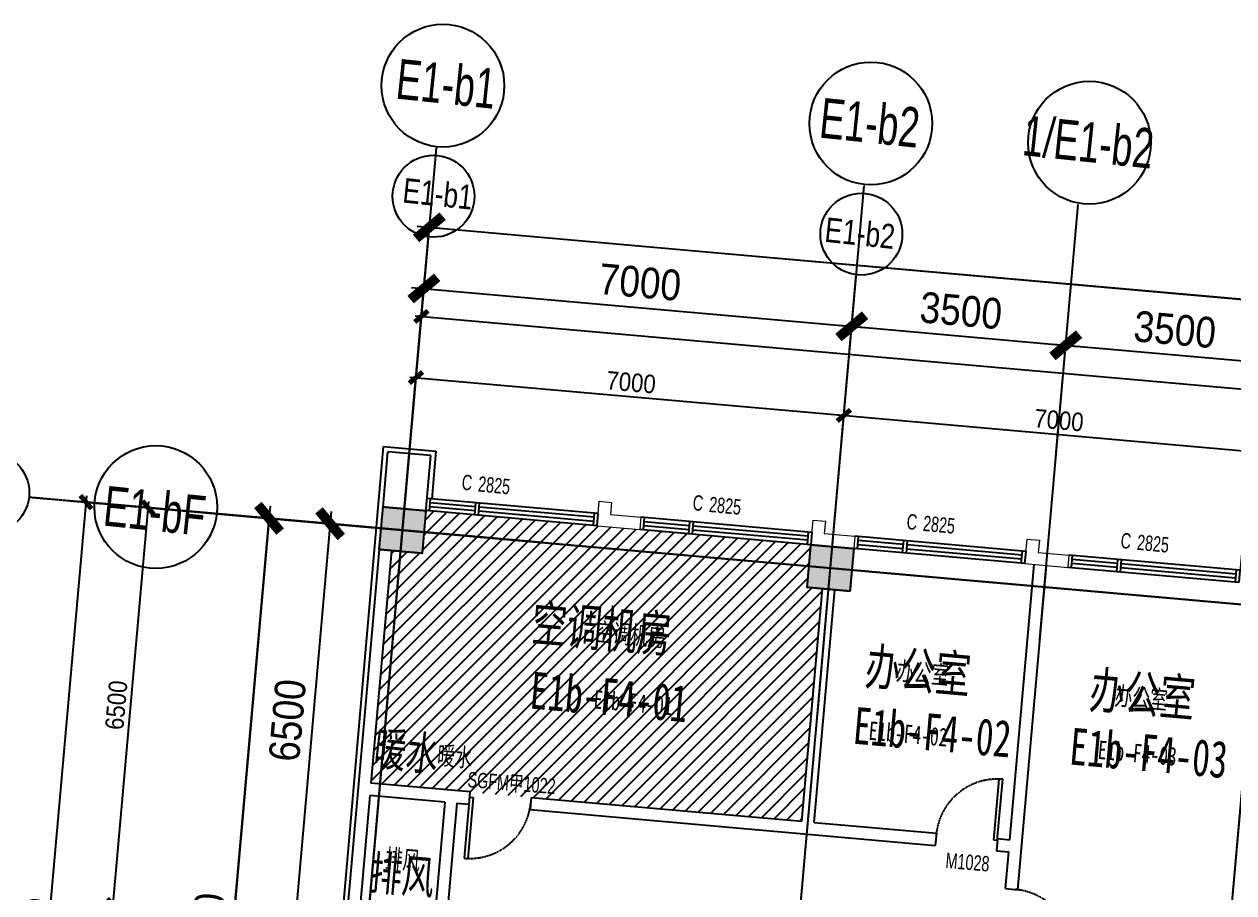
# Model space of a CAD drawing. Header units: millimetres. Extents: x 11669738 to 11859441, y -6222081 to -6069093.
# Drawn here: x 11725210 to 11744920, y -6154691 to -6140548 of the extents above; entities that cross this region are included whole.
import ezdxf
from ezdxf.enums import TextEntityAlignment as Align

# ---------------------------------------------------------------- set-up
doc = ezdxf.new("R2010")
doc.units = ezdxf.units.MM
for name, pattern in [('DASH', [0.35, 0.25, -0.1]), ('E-COLS-F4$0$HIDDEN', [0.375, 0.25, -0.125]), ('E-RG-1F$0$$0$DOTE', [2.42, 2, -0.2, 0.02, -0.2]), ('XRE2$0$HIDDEN', [0.375, 0.25, -0.125])]:
    doc.linetypes.add(name, pattern=pattern)
for name, color, linetype in [('A—墙体', 7, 'Continuous'), ('A—文字索引', 40, 'Continuous'), ('A—轴线、尺寸', 1, 'Continuous'), ('A—门窗', 135, 'Continuous'), ('E-COLS-F4$0$0S-COLS-HATCH', 8, 'Continuous'), ('E-COLS-F4$0$0S-COLS-I', 90, 'E-COLS-F4$0$HIDDEN'), ('E1-RI-4F$0$A-SYMB-DOOR', 4, 'Continuous'), ('E1-RI-4F$0$A-SYMB-DOOR1', 4, 'Continuous'), ('I—平面—文字', 40, 'Continuous'), ('I—平面—文字（放大1：100）', 40, 'XRE2$0$HIDDEN'), ('I—平面—装饰面层线', 192, 'Continuous'), ('I—平面—门', 22, 'Continuous'), ('轴线100', 1, 'Continuous')]:
    doc.layers.add(name, color=color, linetype=linetype)
doc.layers.add('E1-RI-4F$0$A-GLAZ-CWMG', color=3, linetype='Continuous', lineweight=5)
doc.layers.add('E1-RI-4F$0$A-WALL', color=7, linetype='Continuous', lineweight=5)
doc.styles.add('ARIAL', font='SIMYOU.TTF', dxfattribs={"width": 0.9})
doc.styles.add('E1-RI-4F$0$ECADI-TXT', font='SIMYOU.TTF')
doc.styles.add('XD2008', font='simhei.ttf', dxfattribs={"width": 0.85})
doc.dimstyles.new('200', dxfattribs={"dimscale": 200, "dimtxt": 2.5, "dimasz": 2, "dimexe": 1, "dimexo": 1, "dimgap": 0.8, "dimtad": 1, "dimdec": 0, "dimdsep": 46, "dimtxsty": 'ARIAL', "dimblk1": 'ARCHTICK', "dimblk2": 'ARCHTICK', "dimsah": 1, "dimcen": -0.9, "dimdle": 1, "dimclrd": 256, "dimclre": 256, "dimclrt": 40, "dimaunit": 1, "dimadec": 0, "dimazin": 0, "dimtfac": 0.35, "dimtdec": 0, "dimtix": 1, "dimtmove": 2, "dimatfit": 3, "dimldrblk": 'ARCHTICK', "dimfxl": 0, "dimtvp": 0.8, "dimtolj": 1, "dimtzin": 0, "dimarcsym": 0})
doc.dimstyles.new('副本 100', dxfattribs={"dimscale": 100, "dimtxt": 2.5, "dimasz": 2, "dimexe": 1, "dimexo": 1, "dimgap": 0.8, "dimtad": 1, "dimdec": 0, "dimdsep": 46, "dimtxsty": 'ARIAL', "dimblk1": 'ARCHTICK', "dimblk2": 'ARCHTICK', "dimsah": 1, "dimcen": -0.9, "dimdle": 1, "dimclrd": 256, "dimclre": 256, "dimclrt": 40, "dimaunit": 1, "dimadec": 0, "dimazin": 0, "dimtfac": 0.35, "dimtdec": 0, "dimtix": 1, "dimtmove": 2, "dimatfit": 3, "dimldrblk": 'ARCHTICK', "dimfxl": 0, "dimtvp": 0.8, "dimtolj": 1, "dimtzin": 0, "dimarcsym": 0})

# ---------------------------------------------------------------- blocks, each defined once
blk = doc.blocks.new('E1-RI-4F$0$ECADI-TAG-DOOR')
blk = doc.blocks.new('E1-RI-4F$0$ERE')
at = {"layer": 'A—门窗'}
for p, q in [((11741825, -6134643), (11739035, -6134403)), ((11739078, -6134608), (11739095, -6134408)), ((11739827, -6134538), (11739089, -6134475)), ((11739815, -6134671), (11739832, -6134472)), ((11741808, -6134843), (11739017, -6134602)), ((11739821, -6134605), (11739084, -6134541)), ((11739875, -6134676), (11739892, -6134477)), ((11741754, -6134771), (11739881, -6134610)), ((11741760, -6134705), (11739886, -6134543)), ((11741748, -6134837), (11741766, -6134638)), ((11741808, -6134843), (11741825, -6134643)), ((11745312, -6134944), (11742523, -6134703)), ((11742566, -6134908), (11742583, -6134708)), ((11743309, -6134905), (11742572, -6134841)), ((11743315, -6134838), (11742577, -6134775)), ((11743303, -6134971), (11743320, -6134772)), ((11743363, -6134976), (11743380, -6134777)), ((11745248, -6135005), (11743374, -6134844)), ((11745295, -6135143), (11742506, -6134903)), ((11745242, -6135071), (11743369, -6134910)), ((11745236, -6135138), (11745254, -6134938)), ((11745296, -6135143), (11745313, -6134944)), ((11748800, -6135244), (11746009, -6135004)), ((11746052, -6135208), (11746069, -6135009)), ((11748782, -6135443), (11745992, -6135203)), ((11746795, -6135205), (11746058, -6135142)), ((11746801, -6135139), (11746063, -6135075)), ((11746789, -6135271), (11746806, -6135072)), ((11746849, -6135277), (11746866, -6135077)), ((11748728, -6135371), (11746855, -6135210)), ((11748734, -6135305), (11746860, -6135144)), ((11748723, -6135438), (11748740, -6135239)), ((11748782, -6135443), (11748800, -6135244)), ((11752286, -6135544), (11749497, -6135304)), ((11749540, -6135508), (11749557, -6135309)), ((11750283, -6135505), (11749546, -6135442)), ((11750289, -6135439), (11749552, -6135375)), ((11750277, -6135572), (11750295, -6135372)), ((11750337, -6135577), (11750354, -6135378)), ((11752222, -6135605), (11750349, -6135444)), ((11752269, -6135743), (11749480, -6135503)), ((11752216, -6135672), (11750343, -6135510)), ((11752211, -6135738), (11752228, -6135539)), ((11752271, -6135743), (11752288, -6135544))]:
    blk.add_line(p, q, dxfattribs=at)
at = {"layer": 'E1-RI-4F$0$A-GLAZ-CWMG'}
for p, q in [((11739029, -6134470), (11739029, -6134470)), ((11739024, -6134536), (11739023, -6134536)), ((11742511, -6134836), (11742511, -6134836)), ((11742517, -6134770), (11742517, -6134770)), ((11745998, -6135136), (11745997, -6135136)), ((11746004, -6135070), (11746003, -6135070)), ((11749485, -6135437), (11749485, -6135437)), ((11749491, -6135370), (11749491, -6135370)), ((11752280, -6135610), (11752280, -6135610)), ((11752275, -6135677), (11752274, -6135677))]:
    blk.add_line(p, q, dxfattribs=at)
at = {"layer": 'E1-RI-4F$0$A-WALL'}
for p, q in [((11738321, -6134542), (11738398, -6133645)), ((11739095, -6133705), (11738398, -6133645)), ((11739018, -6134602), (11739095, -6133705)), ((11741808, -6134843), (11742506, -6134903)), ((11748782, -6135443), (11749480, -6135503))]:
    blk.add_line(p, q, dxfattribs=at)
for points in [[(11741808, -6134843), (11741842, -6134444), (11742042, -6134461), (11742025, -6134661), (11742523, -6134703), (11742506, -6134903)], [(11745295, -6135143), (11745329, -6134744), (11745528, -6134761), (11745511, -6134961), (11746010, -6135004), (11745993, -6135203)], [(11752966, -6135803), (11753043, -6134907), (11752346, -6134846), (11752268, -6135743)], [(11748782, -6135443), (11748817, -6135045), (11749016, -6135062), (11748999, -6135261), (11749497, -6135304), (11749480, -6135503)]]:
    blk.add_lwpolyline(points, dxfattribs=at)
blk = doc.blocks.new('E-COLS-F4')
at = {"layer": 'E-COLS-F4$0$0S-COLS-HATCH'}
for points in [[(11731058, -6148406), (11731755, -6148468), (11731693, -6149165), (11730996, -6149103)], [(11738030, -6149023), (11738728, -6149084), (11738666, -6149782), (11737969, -6149720)]]:
    blk.add_hatch(color=18, dxfattribs=at).paths.add_polyline_path(points)
at = {"layer": 'A—墙体'}
for points in [[(11731058, -6148406), (11731755, -6148468), (11731693, -6149165), (11730996, -6149103)], [(11738030, -6149023), (11738728, -6149084), (11738666, -6149782), (11737969, -6149720)]]:
    blk.add_lwpolyline(points, close=True, dxfattribs=at)
at = {"layer": 'E-COLS-F4$0$0S-COLS-I'}
for points in [[(11731058, -6148406), (11731755, -6148468), (11731693, -6149165), (11730996, -6149103)], [(11738030, -6149023), (11738728, -6149084), (11738666, -6149782), (11737969, -6149720)]]:
    blk.add_lwpolyline(points, close=True, dxfattribs=at)
blk = doc.blocks.new('_ArchTick')
at = {"color": 0, "linetype": 'ByBlock', "const_width": 0.4}
blk.add_lwpolyline([(-0.5, -0.5), (0.5, 0.5)], dxfattribs=at)
blk = doc.blocks.new('*D298')
at = {"layer": 'A—轴线、尺寸', "linetype": 'ByBlock', "lineweight": -2}
for p, q in [((11731300, -6149632), (11731740, -6144652)), ((11731523, -6144834), (11738895, -6145485)), ((11738273, -6150249), (11738713, -6145269))]:
    blk.add_line(p, q, dxfattribs=at)
at = {"layer": 'Defpoints', "color": 0, "linetype": 'ByBlock'}
for p in [(11738695, -6145468), (11731282, -6149832), (11738255, -6150448)]:
    blk.add_point(p, dxfattribs=at)
at = {"layer": 'A—轴线、尺寸', "linetype": 'ByBlock', "lineweight": -2, "xscale": 399.9999999999999, "yscale": 400, "zscale": 400}
for p, rotation in [((11731723, -6144851), 174.9478286028069), ((11738695, -6145468), 354.9478286028069)]:
    blk.add_blockref('_ArchTick', p, dxfattribs=dict(at, rotation=rotation))
at = {"layer": 'A—轴线、尺寸', "color": 40, "linetype": 'ByBlock', "insert": (11735245, -6144751), "char_height": 500, "attachment_point": 5, "rotation": 354.9478, "style": 'ARIAL'}
blk.add_mtext('\\A1;7000', dxfattribs=at)
blk = doc.blocks.new('*D190')
at = {"layer": 'A—轴线、尺寸', "linetype": 'ByBlock', "lineweight": -2}
for p, q in [((11738273, -6150249), (11738713, -6145269)), ((11738496, -6145450), (11742381, -6145794)), ((11742027, -6147519), (11742199, -6145577))]:
    blk.add_line(p, q, dxfattribs=at)
at = {"layer": 'Defpoints', "color": 0, "linetype": 'ByBlock'}
for p in [(11742182, -6145776), (11742010, -6147718), (11738255, -6150448)]:
    blk.add_point(p, dxfattribs=at)
at = {"layer": 'A—轴线、尺寸', "linetype": 'ByBlock', "lineweight": -2, "xscale": 399.9999999999999, "yscale": 400, "zscale": 400}
for p, rotation in [((11738695, -6145468), 174.9478286028069), ((11742182, -6145776), 354.9478286028069)]:
    blk.add_blockref('_ArchTick', p, dxfattribs=dict(at, rotation=rotation))
at = {"layer": 'A—轴线、尺寸', "color": 40, "linetype": 'ByBlock', "insert": (11740475, -6145213), "char_height": 500, "attachment_point": 5, "rotation": 354.9478, "style": 'ARIAL'}
blk.add_mtext('\\A1;3500', dxfattribs=at)
blk = doc.blocks.new('*D200')
at = {"layer": 'A—轴线、尺寸', "linetype": 'ByBlock', "lineweight": -2}
for p, q in [((11731257, -6150130), (11731830, -6143656)), ((11731613, -6143838), (11777335, -6147880)), ((11776581, -6154137), (11777153, -6147663))]:
    blk.add_line(p, q, dxfattribs=at)
at = {"layer": 'Defpoints', "color": 0, "linetype": 'ByBlock'}
for p in [(11777135, -6147862), (11731240, -6150330), (11776563, -6154337)]:
    blk.add_point(p, dxfattribs=at)
at = {"layer": 'A—轴线、尺寸', "linetype": 'ByBlock', "lineweight": -2, "xscale": 399.9999999999999, "yscale": 400, "zscale": 400}
for p, rotation in [((11731812, -6143855), 174.9478286028069), ((11777135, -6147862), 354.9478286028069)]:
    blk.add_blockref('_ArchTick', p, dxfattribs=dict(at, rotation=rotation))
at = {"layer": 'A—轴线、尺寸', "color": 40, "linetype": 'ByBlock', "insert": (11754510, -6145450), "char_height": 500, "attachment_point": 5, "rotation": 354.9478, "style": 'ARIAL'}
blk.add_mtext('\\A1;45500', dxfattribs=at)
blk = doc.blocks.new('*D247')
at = {"layer": 'A—轴线、尺寸', "linetype": 'ByBlock', "lineweight": -2}
for p, q in [((11729217, -6148394), (11727949, -6162738)), ((11733596, -6148982), (11729000, -6148576)), ((11732363, -6162928), (11727767, -6162521))]:
    blk.add_line(p, q, dxfattribs=at)
at = {"layer": 'Defpoints', "color": 0, "linetype": 'ByBlock'}
for p in [(11733795, -6149000), (11727966, -6162539), (11732562, -6162945)]:
    blk.add_point(p, dxfattribs=at)
at = {"layer": 'A—轴线、尺寸', "linetype": 'ByBlock', "lineweight": -2, "xscale": 400, "yscale": 400, "zscale": 400}
for p, rotation in [((11729199, -6148593), 84.94782860218022), ((11727966, -6162539), 264.9478286021802)]:
    blk.add_blockref('_ArchTick', p, dxfattribs=dict(at, rotation=rotation))
at = {"layer": 'A—轴线、尺寸', "color": 40, "linetype": 'ByBlock', "insert": (11728174, -6155530), "char_height": 500, "attachment_point": 5, "rotation": 84.9478, "style": 'ARIAL'}
blk.add_mtext('\\A1;14000', dxfattribs=at)
blk = doc.blocks.new('*D276')
at = {"layer": 'A—轴线、尺寸', "linetype": 'ByBlock', "lineweight": -2}
for p, q in [((11730213, -6148482), (11729605, -6155355)), ((11733198, -6148947), (11729996, -6148664)), ((11732625, -6155421), (11729424, -6155138))]:
    blk.add_line(p, q, dxfattribs=at)
at = {"layer": 'Defpoints', "color": 0, "linetype": 'ByBlock'}
for p in [(11733397, -6148964), (11729623, -6155156), (11732824, -6155439)]:
    blk.add_point(p, dxfattribs=at)
at = {"layer": 'A—轴线、尺寸', "linetype": 'ByBlock', "lineweight": -2, "xscale": 400, "yscale": 400, "zscale": 400}
for p, rotation in [((11730195, -6148681), 84.94782860218022), ((11729623, -6155156), 264.9478286021802)]:
    blk.add_blockref('_ArchTick', p, dxfattribs=dict(at, rotation=rotation))
at = {"layer": 'A—轴线、尺寸', "color": 40, "linetype": 'ByBlock', "insert": (11729501, -6151883), "char_height": 500, "attachment_point": 5, "rotation": 84.9478, "style": 'ARIAL'}
blk.add_mtext('\\A1;6500', dxfattribs=at)
blk = doc.blocks.new('*D295')
at = {"layer": 'A—轴线、尺寸', "linetype": 'ByBlock', "lineweight": -2}
for p, q in [((11741759, -6150557), (11742199, -6145577)), ((11741982, -6145758), (11745867, -6146102)), ((11745514, -6147827), (11745685, -6145885))]:
    blk.add_line(p, q, dxfattribs=at)
at = {"layer": 'Defpoints', "color": 0, "linetype": 'ByBlock'}
for p in [(11745668, -6146084), (11745496, -6148027), (11741741, -6150756)]:
    blk.add_point(p, dxfattribs=at)
at = {"layer": 'A—轴线、尺寸', "linetype": 'ByBlock', "lineweight": -2, "xscale": 399.9999999999999, "yscale": 400, "zscale": 400}
for p, rotation in [((11742182, -6145776), 174.9478286028069), ((11745668, -6146084), 354.9478286028069)]:
    blk.add_blockref('_ArchTick', p, dxfattribs=dict(at, rotation=rotation))
at = {"layer": 'A—轴线、尺寸', "color": 40, "linetype": 'ByBlock', "insert": (11743961, -6145522), "char_height": 500, "attachment_point": 5, "rotation": 354.9478, "style": 'ARIAL'}
blk.add_mtext('\\A1;3500', dxfattribs=at)
blk = doc.blocks.new('*D372')
at = {"layer": 'Defpoints', "color": 0, "linetype": 'ByBlock'}
for p in [(11965651, -6337618), (11958238, -6341981), (11965211, -6342598)]:
    blk.add_point(p, dxfattribs=at)
at = {"layer": '轴线100', "linetype": 'ByBlock', "lineweight": -2}
for p, q in [((11958247, -6341882), (11958687, -6336902)), ((11958578, -6336992), (11965750, -6337626)), ((11965219, -6342498), (11965660, -6337518))]:
    blk.add_line(p, q, dxfattribs=at)
at = {"layer": '轴线100', "linetype": 'ByBlock', "lineweight": -2, "xscale": 200, "yscale": 200, "zscale": 200}
for p, rotation in [((11958678, -6337001), 174.947828603177), ((11965651, -6337618), 354.947828603177)]:
    blk.add_blockref('_ArchTick', p, dxfattribs=dict(at, rotation=rotation))
at = {"layer": '轴线100', "color": 40, "linetype": 'ByBlock', "insert": (11962185, -6337080), "char_height": 300, "attachment_point": 5, "rotation": 354.9478, "style": 'ARIAL'}
blk.add_mtext('\\A1;7000', dxfattribs=at)
blk = doc.blocks.new('*D373')
at = {"layer": 'Defpoints', "color": 0, "linetype": 'ByBlock'}
for p in [(11972624, -6338234), (11965211, -6342598), (11972183, -6343214)]:
    blk.add_point(p, dxfattribs=at)
at = {"layer": '轴线100', "linetype": 'ByBlock', "lineweight": -2}
for p, q in [((11965219, -6342498), (11965660, -6337518)), ((11965551, -6337609), (11972723, -6338243)), ((11972192, -6343115), (11972632, -6338134))]:
    blk.add_line(p, q, dxfattribs=at)
at = {"layer": '轴线100', "linetype": 'ByBlock', "lineweight": -2, "xscale": 200, "yscale": 200, "zscale": 200}
for p, rotation in [((11965651, -6337618), 174.947828603177), ((11972624, -6338234), 354.947828603177)]:
    blk.add_blockref('_ArchTick', p, dxfattribs=dict(at, rotation=rotation))
at = {"layer": '轴线100', "color": 40, "linetype": 'ByBlock', "insert": (11969157, -6337697), "char_height": 300, "attachment_point": 5, "rotation": 354.9478, "style": 'ARIAL'}
blk.add_mtext('\\A1;7000', dxfattribs=at)
blk = doc.blocks.new('*D384')
at = {"layer": 'Defpoints', "color": 0, "linetype": 'ByBlock'}
for p in [(12004091, -6340012), (11958195, -6342480), (12003518, -6346486)]:
    blk.add_point(p, dxfattribs=at)
at = {"layer": '轴线100', "linetype": 'ByBlock', "lineweight": -2}
for p, q in [((11958204, -6342380), (11958776, -6335906)), ((11958668, -6335996), (12004190, -6340021)), ((12003527, -6346387), (12004100, -6339912))]:
    blk.add_line(p, q, dxfattribs=at)
at = {"layer": '轴线100', "linetype": 'ByBlock', "lineweight": -2, "xscale": 200, "yscale": 200, "zscale": 200}
for p, rotation in [((11958767, -6336005), 174.947828603177), ((12004091, -6340012), 354.947828603177)]:
    blk.add_blockref('_ArchTick', p, dxfattribs=dict(at, rotation=rotation))
at = {"layer": '轴线100', "color": 40, "linetype": 'ByBlock', "insert": (11981449, -6337780), "char_height": 300, "attachment_point": 5, "rotation": 354.9478, "style": 'ARIAL'}
blk.add_mtext('\\A1;45500', dxfattribs=at)
blk = doc.blocks.new('*D386')
at = {"layer": 'Defpoints', "color": 0, "linetype": 'ByBlock'}
for p in [(11958260, -6339467), (11952068, -6352974), (11957027, -6353413)]:
    blk.add_point(p, dxfattribs=at)
at = {"layer": '轴线100', "linetype": 'ByBlock', "lineweight": -2}
for p, q in [((11953310, -6338929), (11952059, -6353074)), ((11958160, -6339458), (11953201, -6339020)), ((11956927, -6353404), (11951968, -6352966))]:
    blk.add_line(p, q, dxfattribs=at)
at = {"layer": '轴线100', "linetype": 'ByBlock', "lineweight": -2, "xscale": 200, "yscale": 200, "zscale": 200}
for p, rotation in [((11953301, -6339029), 84.94782860317694), ((11952068, -6352974), 264.947828603177)]:
    blk.add_blockref('_ArchTick', p, dxfattribs=dict(at, rotation=rotation))
at = {"layer": '轴线100', "color": 40, "linetype": 'ByBlock', "insert": (11952455, -6345981), "char_height": 300, "attachment_point": 5, "rotation": 84.9478, "style": 'ARIAL'}
blk.add_mtext('\\A1;14000', dxfattribs=at)
blk = doc.blocks.new('*D391')
at = {"layer": 'Defpoints', "color": 0, "linetype": 'ByBlock'}
for p in [(11957514, -6339401), (11953740, -6345593), (11956941, -6345876)]:
    blk.add_point(p, dxfattribs=at)
at = {"layer": '轴线100', "linetype": 'ByBlock', "lineweight": -2}
for p, q in [((11954321, -6339019), (11953731, -6345693)), ((11957414, -6339392), (11954212, -6339109)), ((11956842, -6345867), (11953640, -6345584))]:
    blk.add_line(p, q, dxfattribs=at)
at = {"layer": '轴线100', "linetype": 'ByBlock', "lineweight": -2, "xscale": 200, "yscale": 200, "zscale": 200}
for p, rotation in [((11954312, -6339118), 84.94782860317694), ((11953740, -6345593), 264.947828603177)]:
    blk.add_blockref('_ArchTick', p, dxfattribs=dict(at, rotation=rotation))
at = {"layer": '轴线100', "color": 40, "linetype": 'ByBlock', "insert": (11953797, -6342335), "char_height": 300, "attachment_point": 5, "rotation": 84.9478, "style": 'ARIAL'}
blk.add_mtext('\\A1;6500', dxfattribs=at)
blk = doc.blocks.new('4')
at = {"layer": '轴线100', "linetype": 'E-RG-1F$0$$0$DOTE'}
for p, q in [((11956783.5, -6358438.8, 0), (11958881.3, -6334710.2, 0)), ((11964111, -6355043, 0), (11965854.1, -6335326.6, 0)), ((11971083.8, -6355659.4, 0), (11972826.9, -6335943.1, 0)), ((11952368.9, -6338946.4, 0), (12009649.8, -6344010.4, 0))]:
    blk.add_line(p, q, dxfattribs=at)
at = {"layer": '轴线100', "linetype": 'ByBlock'}
for p, q in [((11958635.2, -6337493, 0), (11958881.3, -6334710.2, 0)), ((11965608.1, -6338109.4, 0), (11965854.1, -6335326.6, 0))]:
    blk.add_line(p, q, dxfattribs=at)
for centre in [(11958963.5, -6334048.6, 0), (11965936.3, -6334665, 0), (11951709.9, -6338875.4, 0)]:
    blk.add_circle(centre, 666.7, dxfattribs=at)
at = {"layer": '轴线100', "color": 40, "style": 'ARIAL', "width": 0.8}
for s, p in [('E1-b1', (11959036.4, -6334008.8, 0)), ('E1-b2', (11965913.9, -6334649.7, 0))]:
    blk.add_text(s, height=400, rotation=354, dxfattribs=at).set_placement(p, align=Align.MIDDLE_CENTER)
at = {"layer": '轴线100', "linetype": 'ByBlock'}
for base, p1, p2, angle, picture, middle in [((12004090.7, -6340012, 0), (11958195.1, -6342479.5, 0), (12003518.3, -6346486.4, 0), 174.94783, '*D384', (11981449.3, -6337779.5, 0)), ((11965650.8, -6337617.6, 0), (11958237.7, -6341981.4, 0), (11965210.6, -6342597.8, 0), 174.94783, '*D372', (11962184.7, -6337080.3, 0)), ((11972623.6, -6338234, 0), (11965210.6, -6342597.8, 0), (11972183.4, -6343214.2, 0), 174.94783, '*D373', (11969157.5, -6337696.7, 0)), ((11952067.9, -6352974.4, 0), (11958259.9, -6339467.2, 0), (11957027, -6353412.8, 0), 84.94783, '*D386', (11952455.3, -6345981.3, 0)), ((11953739.7, -6345592.9, 0), (11957513.6, -6339401.2, 0), (11956941.2, -6345876, 0), 84.94783, '*D391', (11953796.8, -6342335.3, 0))]:
    dim = blk.add_linear_dim(base=base, p1=p1, p2=p2, angle=angle, dimstyle='副本 100', override={"dimtxt": 3}, dxfattribs=at)
    dim.commit()
    dim.dimension.update_dxf_attribs({"geometry": picture, "text_midpoint": middle})

msp = doc.modelspace()

# ---------------------------------------------------------------- hatches: boundary and pattern name
at = {"layer": 'I—平面—装饰面层线'}
h = msp.add_hatch(dxfattribs=at)
h.set_pattern_fill('ANSI31', color=8, scale=50, style=0)
edge = h.paths.add_edge_path()
edge.add_line((11731754.3, -6148467.9), (11738031.8, -6149022.9))
edge.add_line((11738031.8, -6149022.9), (11737968.9, -6149719.9))
edge.add_line((11737968.9, -6149719.9), (11738217.8, -6149742.1))
edge.add_line((11738217.8, -6149742.1), (11737883.2, -6153527.3))
edge.add_line((11737883.2, -6153527.3), (11730860.7, -6152906.5))
edge.add_line((11730860.7, -6152906.5), (11731195.3, -6149121.1))
edge.add_line((11731195.3, -6149121.1), (11731693.3, -6149165.1))
edge.add_line((11731693.3, -6149165.1), (11731755, -6148468))

# ---------------------------------------------------------------- linework, layer by layer
at = {"layer": 'A—墙体'}
for p, q in [((11731057.3, -6148406.3), (11731136.6, -6147509.5)), ((11731833.9, -6147571.1), (11731136.6, -6147509.5)), ((11731752.4, -6148492.9), (11731833.9, -6147571.1)), ((11730996.1, -6149103.6), (11730485.3, -6154881.1)), ((11731195.3, -6149121.2), (11730860.7, -6152906.5)), ((11741269.9, -6153826.7), (11741666.2, -6149344.2)), ((11741398.7, -6154641.1), (11741865.4, -6149361.8)), ((11737883.2, -6153527.3), (11738217.8, -6149742.1)), ((11738082.4, -6153544.9), (11738417, -6149759.7)), ((11732475.7, -6153049.2), (11730860.7, -6152906.5)), ((11730843.1, -6153105.7), (11730684.6, -6154898.7)), ((11732062.8, -6153213.5), (11730843.1, -6153105.7)), ((11732458.1, -6153248.5), (11732475.7, -6153049.2)), ((11733471.8, -6153137.3), (11733454.2, -6153336.5)), ((11733471.8, -6153137.3), (11737883.2, -6153527.3)), ((11732062.8, -6153213.5), (11731904.3, -6155006.5)), ((11732262, -6153231.1), (11732103.5, -6155024.1)), ((11732262, -6153231.1), (11732458.1, -6153248.5)), ((11733454.2, -6153336.5), (11740055.7, -6153920.2)), ((11738082.4, -6153544.9), (11740073.3, -6153720.9)), ((11740073.3, -6153720.9), (11740055.7, -6153920.2)), ((11741069.5, -6153809), (11741051.8, -6154008.2)), ((11741069.5, -6153809), (11741269.9, -6153826.7)), ((11741051.8, -6154008.2), (11741252.3, -6154025.9)), ((11741199.5, -6154623.5), (11741252.3, -6154025.9)), ((11741199.5, -6154623.5), (11741398.7, -6154641.1))]:
    msp.add_line(p, q, dxfattribs=at)
at = {"layer": 'A—轴线、尺寸', "linetype": 'ByBlock'}
for p, q in [((11729801.2, -6166593.7, 0), (11731925.9, -6142560.3, 0)), ((11731551.6, -6146793.8, 0), (11731925.9, -6142560.3, 0)), ((11737027.4, -6164343.8, 0), (11738898.7, -6143176.8, 0)), ((11738524.4, -6147410.3, 0), (11738898.7, -6143176.8, 0)), ((11742010.8, -6147718.5, 0), (11742385.1, -6143485, 0)), ((11744000.2, -6164960.3, 0), (11745871.5, -6143793.2, 0)), ((11736077.3, -6144232.4, 0), (11763016.2, -6146614, 0)), ((11727966.3, -6162538.9, 0), (11729199.2, -6148593.3, 0)), ((11728347.9, -6148518, 0), (11783040, -6153353.1, 0))]:
    msp.add_line(p, q, dxfattribs=at)
for centre in [(11732033, -6141547.6, 0), (11739005.8, -6142164, 0), (11742567, -6142477.4, 0), (11727353.7, -6148410.2, 0)]:
    msp.add_circle(centre, 1000, dxfattribs=at)
at = {"layer": 'A—门窗'}
for p, q in [((11729692.7, -6163123.3), (11731063.1, -6147423.5)), ((11731063.1, -6147423.5), (11731919.9, -6147498.3)), ((11731919.9, -6147498.3), (11731851.2, -6148275.7))]:
    msp.add_line(p, q, dxfattribs=at)
at = {"layer": 'I—平面—门'}
for p, q in [((11741010.5, -6153834.9), (11741098.6, -6152838.8)), ((11741066.7, -6153839.9), (11741154.8, -6152843.8)), ((11741154.8, -6152843.8), (11741098.6, -6152838.8)), ((11732468.4, -6153132.4), (11732380.3, -6154128.5)), ((11732524.6, -6153137.3), (11732436.5, -6154133.4)), ((11732468.4, -6153132.4), (11732524.6, -6153137.3)), ((11741066.7, -6153839.9), (11741010.5, -6153834.9)), ((11732380.3, -6154128.5), (11732436.5, -6154133.4))]:
    msp.add_line(p, q, dxfattribs=at)
at = {"layer": 'I—平面—门', "color": 8, "linetype": 'DASH', "ltscale": 20}
for centre, start, end in [((11741066.7, -6153839.9), 84.94783, 174.94783), ((11732468.4, -6153132.4), 264.94783, 354.94783), ((11741274.9, -6155634), 354.94783, 84.94783)]:
    msp.add_arc(centre, 1000, start, end, dxfattribs=at)

# ---------------------------------------------------------------- block references
msp.add_blockref('4', (-227085, 190699.3, 0))
at = {"layer": 'A—门窗', "rotation": 359.8684547723077}
msp.add_blockref('E1-RI-4F$0$ERE', (6852.2, 13069.8), dxfattribs=at)
at = {"layer": 'E1-RI-4F$0$A-SYMB-DOOR'}
ref = msp.add_blockref('E1-RI-4F$0$ECADI-TAG-DOOR', (11732660.1, -6148889.5), dxfattribs=dict(at, xscale=100.0000000022704, yscale=100.0000000022704, zscale=100.0000000022704, rotation=354.6769983288942))
ref.add_attrib('门窗主编号1', 'C', dxfattribs={"height": 250, "rotation": 354.677, "style": 'E1-RI-4F$0$ECADI-TXT', "width": 0.7}).set_placement((11732498.7, -6148142.9), align=Align.RIGHT)
ref.add_attrib('门窗主编号2', '2825', (11732596.8, -6148156.3, 333.3), dxfattribs={"height": 250, "rotation": 354.677, "style": 'E1-RI-4F$0$ECADI-TXT', "width": 0.7})
ref = msp.add_blockref('E1-RI-4F$0$ECADI-TAG-DOOR', (11736423.8, -6149222.3), dxfattribs=dict(at, xscale=100.0000000022704, yscale=100.0000000022704, zscale=100.0000000022704, rotation=354.6769983288942))
ref.add_attrib('门窗主编号1', 'C', dxfattribs={"height": 250, "rotation": 354.677, "style": 'E1-RI-4F$0$ECADI-TXT', "width": 0.7}).set_placement((11736262.4, -6148475.6), align=Align.RIGHT)
ref.add_attrib('门窗主编号2', '2825', (11736360.5, -6148489, 333.3), dxfattribs={"height": 250, "rotation": 354.677, "style": 'E1-RI-4F$0$ECADI-TXT', "width": 0.7})
ref = msp.add_blockref('E1-RI-4F$0$ECADI-TAG-DOOR', (11739909.9, -6149530.5), dxfattribs=dict(at, xscale=100.0000000022704, yscale=100.0000000022704, zscale=100.0000000022704, rotation=354.6769983288942))
ref.add_attrib('门窗主编号1', 'C', dxfattribs={"height": 250, "rotation": 354.677, "style": 'E1-RI-4F$0$ECADI-TXT', "width": 0.7}).set_placement((11739748.5, -6148783.8), align=Align.RIGHT)
ref.add_attrib('门窗主编号2', '2825', (11739846.6, -6148797.2, 333.3), dxfattribs={"height": 250, "rotation": 354.677, "style": 'E1-RI-4F$0$ECADI-TXT', "width": 0.7})
ref = msp.add_blockref('E1-RI-4F$0$ECADI-TAG-DOOR', (11743396.6, -6149838.7), dxfattribs=dict(at, xscale=100.0000000022704, yscale=100.0000000022704, zscale=100.0000000022704, rotation=354.6769983288942))
ref.add_attrib('门窗主编号1', 'C', dxfattribs={"height": 250, "rotation": 354.677, "style": 'E1-RI-4F$0$ECADI-TXT', "width": 0.7}).set_placement((11743235.2, -6149092.1), align=Align.RIGHT)
ref.add_attrib('门窗主编号2', '2825', (11743333.3, -6149105.5, 333.3), dxfattribs={"height": 250, "rotation": 354.677, "style": 'E1-RI-4F$0$ECADI-TXT', "width": 0.7})
at = {"layer": 'E1-RI-4F$0$A-SYMB-DOOR1'}
ref = msp.add_blockref('E1-RI-4F$0$ECADI-TAG-DOOR', (11734026.6, -6153830.5), dxfattribs=dict(at, xscale=100.0000000022703, yscale=100.0000000022703, zscale=100.0000000022703, rotation=355.3264569227618))
ref.add_attrib('门窗主编号1', 'SGFM甲1022', dxfattribs={"layer": 'E1-RI-4F$0$A-SYMB-DOOR', "height": 250, "rotation": 355.32646, "style": 'E1-RI-4F$0$ECADI-TXT', "width": 0.7}).set_placement((11733856.7, -6153085.7), align=Align.RIGHT)
ref = msp.add_blockref('E1-RI-4F$0$ECADI-TAG-DOOR', (11741098.2, -6155090.9), dxfattribs=dict(at, xscale=100.0000000022703, yscale=100.0000000022703, zscale=100.0000000022703, rotation=355.3264569227618))
ref.add_attrib('门窗主编号1', 'M1028', dxfattribs={"layer": 'E1-RI-4F$0$A-SYMB-DOOR', "height": 250, "rotation": 355.32646, "style": 'E1-RI-4F$0$ECADI-TXT', "width": 0.7}).set_placement((11740928.4, -6154346.2), align=Align.RIGHT)
at = {"layer": 'I—平面—装饰面层线'}
msp.add_blockref('E-COLS-F4', (0, 0), dxfattribs=at)

# ---------------------------------------------------------------- texts
at = {"layer": 'A—文字索引', "color": 40, "style": 'ARIAL', "width": 0.7}
for s, p in [('E1-b1', (11732087.7, -6141517.8, 0)), ('E1-b2', (11738989.1, -6142152.5, 0)), ('1/E1-b2', (11742550.2, -6142465.9, 0)), ('E1-bF', (11727337.3, -6148472, 0))]:
    msp.add_text(s, height=650, rotation=354, dxfattribs=at).set_placement(p, align=Align.MIDDLE_CENTER)
at = {"layer": 'I—平面—文字', "linetype": 'ByBlock', "style": 'XD2008', "width": 0.7}
for s, height, rotation, p in [('空调机房', 600, 354.94783, (11733458.6, -6150585, 0)), ('办公室', 600, 354.94783, (11738895.6, -6151295.5, 0)), ('办公室', 600, 354.94783, (11742551, -6151677.9, 0)), ('E1b-F4-01', 600, 354.94783, (11733435.9, -6151688.1)), ('E1b-F4-02', 600, 354.94783, (11738702.7, -6152261.4)), ('E1b-F4-03', 600, 354.94783, (11742228.9, -6152600.1)), ('暖水', 550, 353.28745, (11730884.5, -6152596.2, 0)), ('排风', 550, 354.94783, (11730821.8, -6154630.8, 0))]:
    msp.add_text(s, height=height, rotation=rotation, dxfattribs=at).set_placement(p)
at = {"layer": 'I—平面—文字（放大1：100）', "linetype": 'ByBlock', "style": 'XD2008', "width": 0.7}
for s, p in [('空调机房', (11734503.9, -6150585, 0)), ('办公室', (11739407.8, -6151223.3, 0)), ('E1b-F4-01', (11734481.2, -6151688.1)), ('办公室', (11742969.2, -6151629.1, 0)), ('E1b-F4-02', (11738961.8, -6152198.2)), ('E1b-F4-03', (11742696, -6152510.6)), ('暖水', (11731929.8, -6152596.2, 0)), ('排风', (11731078.6, -6154270.5, 0))]:
    msp.add_text(s, height=300, rotation=354.94783, dxfattribs=at).set_placement(p)

# ---------------------------------------------------------------- dimensions: what is measured, and where the dimension line sits
at = {"layer": 'A—轴线、尺寸', "linetype": 'ByBlock'}
for base, p1, p2, angle, picture, middle in [((11777135.3, -6147862.2, 0), (11731239.7, -6150329.7, 0), (11776562.9, -6154336.6, 0), 174.94783, '*D200', (11754509.8, -6145450.4, 0)), ((11738695.4, -6145467.7, 0), (11731282.4, -6149831.5, 0), (11738255.2, -6150447.9, 0), 174.94783, '*D298', (11735245.1, -6144751.1, 0)), ((11742181.5, -6145775.9, 0), (11738255.2, -6150447.9, 0), (11742009.8, -6147718.4, 0), 174.94783, '*D190', (11740474.6, -6145213.4, 0)), ((11745667.6, -6146084.1, 0), (11741741.3, -6150756.1, 0), (11745495.9, -6148026.6, 0), 174.94783, '*D295', (11743960.7, -6145521.6, 0)), ((11727966.3, -6162538.9, 0), (11733795.3, -6148999.6, 0), (11732562.4, -6162945.2, 0), 84.94783, '*D247', (11728174.4, -6155530, 0)), ((11729622.9, -6155156.1, 0), (11733396.8, -6148964.4, 0), (11732824.4, -6155439.1, 0), 84.94783, '*D276', (11729500.7, -6151882.6, 0))]:
    dim = msp.add_linear_dim(base=base, p1=p1, p2=p2, angle=angle, dimstyle='200', dxfattribs=at)
    dim.commit()
    dim.dimension.update_dxf_attribs({"geometry": picture, "text_midpoint": middle})

doc.saveas('drawing.dxf')
